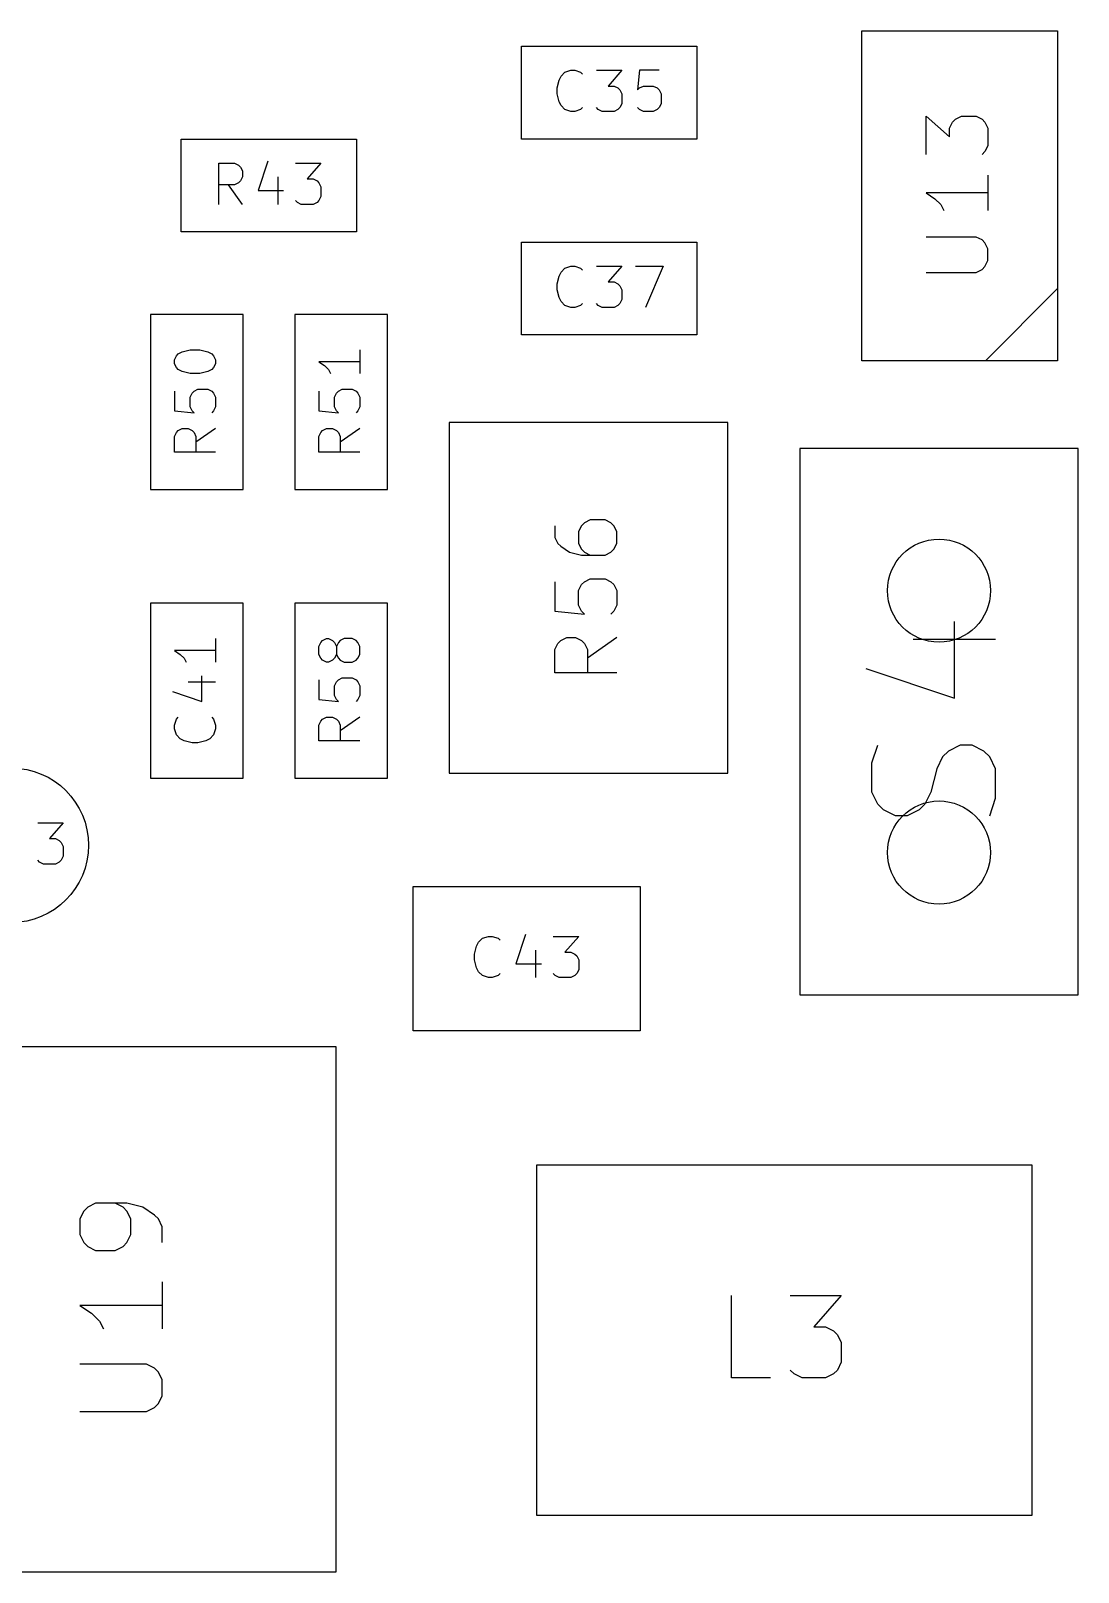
# Model space of a CAD drawing. Extents: x -4 to 236, y -200 to -70.
# Drawn here: x 206.79 to 216.95, y -127.45 to -112.5 of the extents above; entities that cross this region are included whole.
import ezdxf

# ---------------------------------------------------------------- set-up
doc = ezdxf.new("R2010")
doc.units = 0
doc.layers.add('BLACK', color=7, linetype='CONTINUOUS')

msp = doc.modelspace()

# ---------------------------------------------------------------- linework, layer by layer
at = {"layer": 'BLACK', "linetype": 'CONTINUOUS'}
for p, q in [((214.85, -115.7), (214.85, -112.5)), ((214.85, -112.5), (216.75, -112.5)), ((216.75, -112.5), (216.75, -115.7)), ((211.55, -112.65), (213.25, -112.65)), ((211.55, -113.55), (211.55, -112.65)), ((213.25, -112.65), (213.25, -113.55)), ((211.895238, -113.054396), (211.914286, -112.978205)), ((211.914286, -112.978205), (211.933333, -112.94011)), ((211.933333, -112.94011), (211.971428, -112.902015)), ((211.971428, -112.902015), (212.028571, -112.882967)), ((212.028571, -112.882967), (212.066667, -112.882967)), ((212.066667, -112.882967), (212.123809, -112.902015)), ((212.123809, -112.902015), (212.142857, -112.921062)), ((212.27619, -112.882967), (212.523809, -112.882967)), ((212.523809, -112.882967), (212.390476, -113.035348)), ((212.695238, -112.882967), (212.67619, -113.073443)), ((212.885714, -112.882967), (212.695238, -112.882967)), ((211.895238, -113.111539), (211.895238, -113.054396)), ((211.914286, -113.187729), (211.895238, -113.111539)), ((212.390476, -113.035348), (212.447619, -113.035348)), ((212.447619, -113.035348), (212.485714, -113.054396)), ((212.485714, -113.054396), (212.504762, -113.073443)), ((212.504762, -113.073443), (212.523809, -113.111539)), ((212.523809, -113.111539), (212.523809, -113.206777)), ((212.67619, -113.073443), (212.695238, -113.054396)), ((212.695238, -113.054396), (212.733333, -113.035348)), ((212.733333, -113.035348), (212.828571, -113.035348)), ((212.828571, -113.035348), (212.866666, -113.054396)), ((212.866666, -113.054396), (212.885714, -113.073443)), ((212.885714, -113.073443), (212.904761, -113.111539)), ((212.904761, -113.111539), (212.904761, -113.206777)), ((211.933333, -113.225824), (211.914286, -113.187729)), ((211.971428, -113.26392), (211.933333, -113.225824)), ((212.028571, -113.282967), (211.971428, -113.26392)), ((212.066667, -113.282967), (212.028571, -113.282967)), ((212.123809, -113.26392), (212.066667, -113.282967)), ((212.142857, -113.244872), (212.123809, -113.26392)), ((212.295238, -113.26392), (212.27619, -113.244872)), ((212.333333, -113.282967), (212.295238, -113.26392)), ((212.447619, -113.282967), (212.333333, -113.282967)), ((212.485714, -113.26392), (212.447619, -113.282967)), ((212.504762, -113.244872), (212.485714, -113.26392)), ((212.523809, -113.206777), (212.504762, -113.244872)), ((212.695238, -113.26392), (212.67619, -113.244872)), ((212.733333, -113.282967), (212.695238, -113.26392)), ((212.828571, -113.282967), (212.733333, -113.282967)), ((212.866666, -113.26392), (212.828571, -113.282967)), ((212.885714, -113.244872), (212.866666, -113.26392)), ((212.904761, -113.206777), (212.885714, -113.244872)), ((215.474451, -113.699999), (215.474451, -113.328571)), ((215.474451, -113.328571), (215.703022, -113.528571)), ((215.703022, -113.442856), (215.731594, -113.385714)), ((215.703022, -113.528571), (215.703022, -113.442856)), ((215.731594, -113.385714), (215.760165, -113.357142)), ((215.760165, -113.357142), (215.817308, -113.328571)), ((215.817308, -113.328571), (215.960165, -113.328571)), ((215.960165, -113.328571), (216.017308, -113.357142)), ((216.017308, -113.357142), (216.04588, -113.385714)), ((216.04588, -113.385714), (216.074451, -113.442856)), ((216.074451, -113.442856), (216.074451, -113.614285)), ((208.25, -113.55), (209.95, -113.55)), ((208.25, -114.45), (208.25, -113.55)), ((209.95, -113.55), (209.95, -114.45)), ((213.25, -113.55), (211.55, -113.55)), ((216.074451, -113.614285), (216.04588, -113.671428)), ((209.090476, -113.76392), (208.995238, -114.049634)), ((216.04588, -113.671428), (216.017308, -113.699999)), ((208.614286, -114.182967), (208.614286, -113.782967)), ((208.614286, -113.782967), (208.766667, -113.782967)), ((208.766667, -113.782967), (208.804762, -113.802015)), ((208.804762, -113.802015), (208.823809, -113.821062)), ((208.823809, -113.821062), (208.842857, -113.859158)), ((208.842857, -113.9163), (208.823809, -113.954396)), ((208.842857, -113.859158), (208.842857, -113.9163)), ((209.185714, -113.9163), (209.185714, -114.182967)), ((209.357142, -113.782967), (209.604761, -113.782967)), ((209.604761, -113.782967), (209.471428, -113.935348)), ((216.074451, -113.9), (216.074451, -114.242857)), ((208.766667, -113.992491), (208.614286, -113.992491)), ((208.842857, -114.182967), (208.709524, -113.992491)), ((208.804762, -113.973443), (208.766667, -113.992491)), ((208.823809, -113.954396), (208.804762, -113.973443)), ((208.995238, -114.049634), (209.242857, -114.049634)), ((209.471428, -113.935348), (209.528571, -113.935348)), ((209.528571, -113.935348), (209.566666, -113.954396)), ((209.566666, -113.954396), (209.585714, -113.973443)), ((209.585714, -113.973443), (209.604761, -114.011539)), ((209.604761, -114.011539), (209.604761, -114.106777)), ((209.37619, -114.16392), (209.357142, -114.144872)), ((209.414285, -114.182967), (209.37619, -114.16392)), ((209.528571, -114.182967), (209.414285, -114.182967)), ((209.566666, -114.16392), (209.528571, -114.182967)), ((209.585714, -114.144872), (209.566666, -114.16392)), ((209.604761, -114.106777), (209.585714, -114.144872)), ((216.074451, -114.071428), (215.474451, -114.071428)), ((215.474451, -114.071428), (215.560165, -114.128571)), ((215.560165, -114.128571), (215.617308, -114.185714)), ((215.617308, -114.185714), (215.64588, -114.242857)), ((209.95, -114.45), (208.25, -114.45)), ((215.960165, -114.499999), (215.474451, -114.499999)), ((216.017308, -114.528571), (215.960165, -114.499999)), ((211.55, -114.55), (213.25, -114.55)), ((211.55, -115.45), (211.55, -114.55)), ((213.25, -114.55), (213.25, -115.45)), ((216.04588, -114.557142), (216.017308, -114.528571)), ((216.074451, -114.614285), (216.04588, -114.557142)), ((216.074451, -114.728571), (216.074451, -114.614285)), ((211.933333, -114.84011), (211.971428, -114.802015)), ((211.971428, -114.802015), (212.028571, -114.782967)), ((212.028571, -114.782967), (212.066667, -114.782967)), ((212.066667, -114.782967), (212.123809, -114.802015)), ((212.123809, -114.802015), (212.142857, -114.821062)), ((212.27619, -114.782967), (212.523809, -114.782967)), ((212.523809, -114.782967), (212.390476, -114.935348)), ((212.657142, -114.782967), (212.923809, -114.782967)), ((212.923809, -114.782967), (212.75238, -115.182967)), ((215.960165, -114.842856), (216.017308, -114.814285)), ((216.017308, -114.814285), (216.04588, -114.785714)), ((216.04588, -114.785714), (216.074451, -114.728571)), ((211.895238, -114.954396), (211.914286, -114.878205)), ((211.895238, -115.011539), (211.895238, -114.954396)), ((211.914286, -114.878205), (211.933333, -114.84011)), ((212.390476, -114.935348), (212.447619, -114.935348)), ((212.447619, -114.935348), (212.485714, -114.954396)), ((212.485714, -114.954396), (212.504762, -114.973443)), ((215.474451, -114.842856), (215.960165, -114.842856)), ((211.914286, -115.087729), (211.895238, -115.011539)), ((211.933333, -115.125824), (211.914286, -115.087729)), ((212.504762, -114.973443), (212.523809, -115.011539)), ((212.523809, -115.106777), (212.504762, -115.144872)), ((212.523809, -115.011539), (212.523809, -115.106777)), ((216.05, -115.7), (216.75, -115)), ((208.85, -115.25), (207.95, -115.25)), ((207.95, -115.25), (207.95, -116.95)), ((208.85, -116.95), (208.85, -115.25)), ((210.25, -115.25), (209.35, -115.25)), ((209.35, -115.25), (209.35, -116.95)), ((210.25, -116.95), (210.25, -115.25)), ((211.971428, -115.16392), (211.933333, -115.125824)), ((212.028571, -115.182967), (211.971428, -115.16392)), ((212.066667, -115.182967), (212.028571, -115.182967)), ((212.123809, -115.16392), (212.066667, -115.182967)), ((212.142857, -115.144872), (212.123809, -115.16392)), ((212.295238, -115.16392), (212.27619, -115.144872)), ((212.333333, -115.182967), (212.295238, -115.16392)), ((212.447619, -115.182967), (212.333333, -115.182967)), ((212.485714, -115.16392), (212.447619, -115.182967)), ((212.504762, -115.144872), (212.485714, -115.16392)), ((213.25, -115.45), (211.55, -115.45)), ((208.182967, -115.690476), (208.202015, -115.65238)), ((208.182967, -115.728571), (208.182967, -115.690476)), ((208.202015, -115.65238), (208.221062, -115.633333)), ((208.221062, -115.633333), (208.259158, -115.614285)), ((208.259158, -115.614285), (208.335348, -115.595238)), ((208.335348, -115.595238), (208.430586, -115.595238)), ((208.430586, -115.595238), (208.506777, -115.614285)), ((208.506777, -115.614285), (208.544872, -115.633333)), ((208.544872, -115.633333), (208.56392, -115.65238)), ((208.56392, -115.65238), (208.582967, -115.690476)), ((208.582967, -115.690476), (208.582967, -115.728571)), ((209.982967, -115.709523), (209.582967, -115.709523)), ((209.582967, -115.709523), (209.64011, -115.747619)), ((209.982967, -115.595238), (209.982967, -115.823809)), ((216.75, -115.7), (214.85, -115.7)), ((208.202015, -115.766666), (208.182967, -115.728571)), ((208.221062, -115.785714), (208.202015, -115.766666)), ((208.259158, -115.804761), (208.221062, -115.785714)), ((208.335348, -115.823809), (208.259158, -115.804761)), ((208.430586, -115.823809), (208.335348, -115.823809)), ((208.506777, -115.804761), (208.430586, -115.823809)), ((208.544872, -115.785714), (208.506777, -115.804761)), ((208.56392, -115.766666), (208.544872, -115.785714)), ((208.582967, -115.728571), (208.56392, -115.766666)), ((209.64011, -115.747619), (209.678205, -115.785714)), ((209.678205, -115.785714), (209.697253, -115.823809)), ((208.182967, -115.995237), (208.182967, -116.185713)), ((208.354396, -116.014285), (208.373443, -115.995237)), ((208.373443, -115.995237), (208.411539, -115.97619)), ((208.411539, -115.97619), (208.506777, -115.97619)), ((208.506777, -115.97619), (208.544872, -115.995237)), ((208.544872, -115.995237), (208.56392, -116.014285)), ((209.582967, -115.995237), (209.582967, -116.185713)), ((209.754396, -116.014285), (209.773443, -115.995237)), ((209.773443, -115.995237), (209.811539, -115.97619)), ((209.811539, -115.97619), (209.906777, -115.97619)), ((209.906777, -115.97619), (209.944872, -115.995237)), ((209.944872, -115.995237), (209.96392, -116.014285)), ((208.335348, -116.05238), (208.354396, -116.014285)), ((208.335348, -116.147618), (208.335348, -116.05238)), ((208.354396, -116.185713), (208.335348, -116.147618)), ((208.56392, -116.014285), (208.582967, -116.05238)), ((208.582967, -116.147618), (208.56392, -116.185713)), ((208.582967, -116.05238), (208.582967, -116.147618)), ((209.735348, -116.05238), (209.754396, -116.014285)), ((209.735348, -116.147618), (209.735348, -116.05238)), ((209.754396, -116.185713), (209.735348, -116.147618)), ((209.96392, -116.014285), (209.982967, -116.05238)), ((209.982967, -116.147618), (209.96392, -116.185713)), ((209.982967, -116.05238), (209.982967, -116.147618)), ((208.182967, -116.185713), (208.373443, -116.204761)), ((208.373443, -116.204761), (208.354396, -116.185713)), ((208.56392, -116.185713), (208.544872, -116.204761)), ((209.582967, -116.185713), (209.773443, -116.204761)), ((209.773443, -116.204761), (209.754396, -116.185713)), ((209.96392, -116.185713), (209.944872, -116.204761)), ((213.55, -116.3), (210.85, -116.3)), ((210.85, -116.3), (210.85, -119.7)), ((213.55, -119.7), (213.55, -116.3)), ((208.182967, -116.433332), (208.202015, -116.395237)), ((208.182967, -116.585713), (208.182967, -116.433332)), ((208.202015, -116.395237), (208.221062, -116.37619)), ((208.221062, -116.37619), (208.259158, -116.357142)), ((208.259158, -116.357142), (208.3163, -116.357142)), ((208.3163, -116.357142), (208.354396, -116.37619)), ((208.354396, -116.37619), (208.373443, -116.395237)), ((208.373443, -116.395237), (208.392491, -116.433332)), ((208.582967, -116.357142), (208.392491, -116.490475)), ((208.392491, -116.433332), (208.392491, -116.585713)), ((209.582967, -116.433332), (209.602015, -116.395237)), ((209.582967, -116.585713), (209.582967, -116.433332)), ((209.602015, -116.395237), (209.621062, -116.37619)), ((209.621062, -116.37619), (209.659158, -116.357142)), ((209.659158, -116.357142), (209.7163, -116.357142)), ((209.7163, -116.357142), (209.754396, -116.37619)), ((209.754396, -116.37619), (209.773443, -116.395237)), ((209.773443, -116.395237), (209.792491, -116.433332)), ((209.982967, -116.357142), (209.792491, -116.490475)), ((209.792491, -116.433332), (209.792491, -116.585713)), ((208.582967, -116.585713), (208.182967, -116.585713)), ((209.982967, -116.585713), (209.582967, -116.585713)), ((216.95, -116.55), (214.25, -116.55)), ((214.25, -116.55), (214.25, -121.85)), ((216.95, -121.85), (216.95, -116.55)), ((207.95, -116.95), (208.85, -116.95)), ((209.35, -116.95), (210.25, -116.95)), ((211.874451, -117.3), (211.874451, -117.414285)), ((212.131594, -117.3), (212.103022, -117.357142)), ((212.103022, -117.357142), (212.103022, -117.471428)), ((212.160165, -117.271428), (212.131594, -117.3)), ((212.217308, -117.242857), (212.160165, -117.271428)), ((212.360165, -117.242857), (212.217308, -117.242857)), ((212.417308, -117.271428), (212.360165, -117.242857)), ((212.44588, -117.3), (212.417308, -117.271428)), ((212.474451, -117.357142), (212.44588, -117.3)), ((212.474451, -117.471428), (212.474451, -117.357142)), ((211.874451, -117.414285), (211.903022, -117.471428)), ((211.903022, -117.471428), (211.931594, -117.5)), ((211.931594, -117.5), (212.017308, -117.557142)), ((212.103022, -117.471428), (212.131594, -117.528571)), ((212.44588, -117.528571), (212.474451, -117.471428)), ((212.017308, -117.557142), (212.131594, -117.585714)), ((212.131594, -117.528571), (212.160165, -117.557142)), ((212.131594, -117.585714), (212.360165, -117.585714)), ((212.160165, -117.557142), (212.217308, -117.585714)), ((212.360165, -117.585714), (212.417308, -117.557142)), ((212.417308, -117.557142), (212.44588, -117.528571)), ((211.874451, -117.842857), (211.874451, -118.128571)), ((212.103022, -117.928571), (212.131594, -117.871429)), ((212.103022, -118.071429), (212.103022, -117.928571)), ((212.131594, -117.871429), (212.160165, -117.842857)), ((212.160165, -117.842857), (212.217308, -117.814286)), ((212.217308, -117.814286), (212.360165, -117.814286)), ((212.360165, -117.814286), (212.417308, -117.842857)), ((212.417308, -117.842857), (212.44588, -117.871429)), ((212.44588, -117.871429), (212.474451, -117.928571)), ((212.474451, -117.928571), (212.474451, -118.071429)), ((208.85, -118.05), (207.95, -118.05)), ((207.95, -118.05), (207.95, -119.75)), ((208.85, -119.75), (208.85, -118.05)), ((210.25, -118.05), (209.35, -118.05)), ((209.35, -118.05), (209.35, -119.75)), ((210.25, -119.75), (210.25, -118.05)), ((212.131594, -118.128571), (212.103022, -118.071429)), ((212.474451, -118.071429), (212.44588, -118.128571)), ((211.874451, -118.128571), (212.160165, -118.157143)), ((212.160165, -118.157143), (212.131594, -118.128571)), ((212.44588, -118.128571), (212.417308, -118.157143)), ((215.748902, -118.971428), (215.748902, -118.228571)), ((208.582967, -118.395238), (208.582967, -118.623809)), ((209.621062, -118.414285), (209.659158, -118.395238)), ((209.659158, -118.395238), (209.678205, -118.395238)), ((209.678205, -118.395238), (209.7163, -118.414285)), ((209.830586, -118.395238), (209.792491, -118.414285)), ((209.906777, -118.395238), (209.830586, -118.395238)), ((209.944872, -118.414285), (209.906777, -118.395238)), ((211.931594, -118.414286), (211.988737, -118.385714)), ((211.988737, -118.385714), (212.074451, -118.385714)), ((212.074451, -118.385714), (212.131594, -118.414286)), ((212.474451, -118.385714), (212.188737, -118.585714)), ((215.348902, -118.4), (216.148902, -118.4)), ((208.582967, -118.509523), (208.182967, -118.509523)), ((208.182967, -118.509523), (208.24011, -118.547619)), ((208.24011, -118.547619), (208.278205, -118.585714)), ((209.582967, -118.471428), (209.602015, -118.433333)), ((209.582967, -118.547619), (209.582967, -118.471428)), ((209.602015, -118.585714), (209.582967, -118.547619)), ((209.602015, -118.433333), (209.621062, -118.414285)), ((209.7163, -118.414285), (209.735348, -118.433333)), ((209.735348, -118.433333), (209.754396, -118.471428)), ((209.754396, -118.547619), (209.735348, -118.585714)), ((209.773443, -118.433333), (209.754396, -118.471428)), ((209.754396, -118.471428), (209.754396, -118.547619)), ((209.754396, -118.547619), (209.773443, -118.585714)), ((209.792491, -118.414285), (209.773443, -118.433333)), ((209.96392, -118.433333), (209.944872, -118.414285)), ((209.982967, -118.471428), (209.96392, -118.433333)), ((209.96392, -118.585714), (209.982967, -118.547619)), ((209.982967, -118.547619), (209.982967, -118.471428)), ((211.874451, -118.5), (211.903022, -118.442857)), ((211.874451, -118.728571), (211.874451, -118.5)), ((211.903022, -118.442857), (211.931594, -118.414286)), ((212.131594, -118.414286), (212.160165, -118.442857)), ((212.160165, -118.442857), (212.188737, -118.5)), ((212.188737, -118.5), (212.188737, -118.728571)), ((208.278205, -118.585714), (208.297253, -118.623809)), ((209.621062, -118.604761), (209.602015, -118.585714)), ((209.659158, -118.623809), (209.621062, -118.604761)), ((209.678205, -118.623809), (209.659158, -118.623809)), ((209.7163, -118.604761), (209.678205, -118.623809)), ((209.735348, -118.585714), (209.7163, -118.604761)), ((209.773443, -118.585714), (209.792491, -118.604761)), ((209.792491, -118.604761), (209.830586, -118.623809)), ((209.830586, -118.623809), (209.906777, -118.623809)), ((209.906777, -118.623809), (209.944872, -118.604761)), ((209.944872, -118.604761), (209.96392, -118.585714)), ((214.89176, -118.685714), (215.748902, -118.971428)), ((208.3163, -118.814285), (208.582967, -118.814285)), ((208.449634, -119.004761), (208.449634, -118.757142)), ((209.582967, -118.795237), (209.582967, -118.985713)), ((209.735348, -118.85238), (209.754396, -118.814285)), ((209.735348, -118.947618), (209.735348, -118.85238)), ((209.754396, -118.814285), (209.773443, -118.795237)), ((209.773443, -118.795237), (209.811539, -118.77619)), ((209.811539, -118.77619), (209.906777, -118.77619)), ((209.906777, -118.77619), (209.944872, -118.795237)), ((209.944872, -118.795237), (209.96392, -118.814285)), ((209.96392, -118.814285), (209.982967, -118.85238)), ((209.982967, -118.85238), (209.982967, -118.947618)), ((212.474451, -118.728571), (211.874451, -118.728571)), ((208.16392, -118.909523), (208.449634, -119.004761)), ((209.582967, -118.985713), (209.773443, -119.004761)), ((209.754396, -118.985713), (209.735348, -118.947618)), ((209.773443, -119.004761), (209.754396, -118.985713)), ((209.96392, -118.985713), (209.944872, -119.004761)), ((209.982967, -118.947618), (209.96392, -118.985713)), ((208.182967, -119.233332), (208.202015, -119.17619)), ((208.182967, -119.271428), (208.182967, -119.233332)), ((208.202015, -119.328571), (208.182967, -119.271428)), ((208.202015, -119.17619), (208.221062, -119.157142)), ((208.544872, -119.157142), (208.56392, -119.17619)), ((208.56392, -119.17619), (208.582967, -119.233332)), ((208.582967, -119.271428), (208.56392, -119.328571)), ((208.582967, -119.233332), (208.582967, -119.271428)), ((209.582967, -119.233332), (209.602015, -119.195237)), ((209.582967, -119.385713), (209.582967, -119.233332)), ((209.602015, -119.195237), (209.621062, -119.17619)), ((209.621062, -119.17619), (209.659158, -119.157142)), ((209.659158, -119.157142), (209.7163, -119.157142)), ((209.7163, -119.157142), (209.754396, -119.17619)), ((209.754396, -119.17619), (209.773443, -119.195237)), ((209.773443, -119.195237), (209.792491, -119.233332)), ((209.982967, -119.157142), (209.792491, -119.290475)), ((209.792491, -119.233332), (209.792491, -119.385713)), ((208.24011, -119.366666), (208.202015, -119.328571)), ((208.278205, -119.385713), (208.24011, -119.366666)), ((208.354396, -119.404761), (208.278205, -119.385713)), ((208.411539, -119.404761), (208.354396, -119.404761)), ((208.487729, -119.385713), (208.411539, -119.404761)), ((208.525824, -119.366666), (208.487729, -119.385713)), ((208.56392, -119.328571), (208.525824, -119.366666)), ((209.982967, -119.385713), (209.582967, -119.385713)), ((214.948902, -119.599999), (215.006045, -119.428571)), ((215.806045, -119.428571), (215.69176, -119.485714)), ((215.920331, -119.428571), (215.806045, -119.428571)), ((216.034617, -119.485714), (215.920331, -119.428571)), ((214.948902, -119.885714), (214.948902, -119.599999)), ((215.634617, -119.542857), (215.577474, -119.657142)), ((215.69176, -119.485714), (215.634617, -119.542857)), ((216.09176, -119.542857), (216.034617, -119.485714)), ((216.148902, -119.657142), (216.09176, -119.542857)), ((210.85, -119.7), (213.55, -119.7)), ((215.577474, -119.657142), (215.520331, -119.885714)), ((216.148902, -119.942857), (216.148902, -119.657142)), ((207.95, -119.75), (208.85, -119.75)), ((209.35, -119.75), (210.25, -119.75)), ((215.006045, -119.999999), (214.948902, -119.885714)), ((215.520331, -119.885714), (215.463188, -119.999999)), ((215.063188, -120.057142), (215.006045, -119.999999)), ((215.463188, -119.999999), (215.406045, -120.057142)), ((216.09176, -120.114285), (216.148902, -119.942857)), ((206.857142, -120.182967), (207.104761, -120.182967)), ((207.104761, -120.182967), (206.971428, -120.335348)), ((215.177474, -120.114285), (215.063188, -120.057142)), ((215.29176, -120.114285), (215.177474, -120.114285)), ((215.406045, -120.057142), (215.29176, -120.114285)), ((206.971428, -120.335348), (207.028571, -120.335348)), ((207.028571, -120.335348), (207.066666, -120.354396)), ((207.066666, -120.354396), (207.085714, -120.373443)), ((207.085714, -120.373443), (207.104761, -120.411539)), ((207.104761, -120.411539), (207.104761, -120.506777)), ((206.87619, -120.56392), (206.857142, -120.544872)), ((206.914285, -120.582967), (206.87619, -120.56392)), ((207.028571, -120.582967), (206.914285, -120.582967)), ((207.066666, -120.56392), (207.028571, -120.582967)), ((207.085714, -120.544872), (207.066666, -120.56392)), ((207.104761, -120.506777), (207.085714, -120.544872)), ((210.5, -120.8), (212.7, -120.8)), ((210.5, -122.2), (210.5, -120.8)), ((212.7, -120.8), (212.7, -122.2)), ((211.095238, -121.454396), (211.114286, -121.378205)), ((211.114286, -121.378205), (211.133333, -121.34011)), ((211.133333, -121.34011), (211.171428, -121.302015)), ((211.171428, -121.302015), (211.228571, -121.282967)), ((211.228571, -121.282967), (211.266667, -121.282967)), ((211.266667, -121.282967), (211.323809, -121.302015)), ((211.323809, -121.302015), (211.342857, -121.321062)), ((211.590476, -121.26392), (211.495238, -121.549634)), ((211.857142, -121.282967), (212.104761, -121.282967)), ((212.104761, -121.282967), (211.971428, -121.435348)), ((211.095238, -121.511539), (211.095238, -121.454396)), ((211.114286, -121.587729), (211.095238, -121.511539)), ((211.685714, -121.4163), (211.685714, -121.682967)), ((211.971428, -121.435348), (212.028571, -121.435348)), ((212.028571, -121.435348), (212.066666, -121.454396)), ((212.066666, -121.454396), (212.085714, -121.473443)), ((212.085714, -121.473443), (212.104761, -121.511539)), ((212.104761, -121.511539), (212.104761, -121.606777)), ((211.133333, -121.625824), (211.114286, -121.587729)), ((211.171428, -121.66392), (211.133333, -121.625824)), ((211.228571, -121.682967), (211.171428, -121.66392)), ((211.266667, -121.682967), (211.228571, -121.682967)), ((211.323809, -121.66392), (211.266667, -121.682967)), ((211.342857, -121.644872), (211.323809, -121.66392)), ((211.495238, -121.549634), (211.742857, -121.549634)), ((211.87619, -121.66392), (211.857142, -121.644872)), ((211.914285, -121.682967), (211.87619, -121.66392)), ((212.028571, -121.682967), (211.914285, -121.682967)), ((212.066666, -121.66392), (212.028571, -121.682967)), ((212.085714, -121.644872), (212.066666, -121.66392)), ((212.104761, -121.606777), (212.085714, -121.644872)), ((214.25, -121.85), (216.95, -121.85)), ((212.7, -122.2), (210.5, -122.2)), ((205.65, -122.35), (209.75, -122.35)), ((209.75, -122.35), (209.75, -127.45)), ((211.7, -123.5), (216.5, -123.5)), ((211.7, -126.9), (211.7, -123.5)), ((216.5, -123.5), (216.5, -126.9)), ((207.342125, -123.909523), (207.30403, -123.947618)), ((207.418316, -123.871428), (207.342125, -123.909523)), ((207.723078, -123.871428), (207.418316, -123.871428)), ((207.684982, -123.909523), (207.608792, -123.871428)), ((207.723078, -123.947618), (207.684982, -123.909523)), ((207.875459, -123.909523), (207.723078, -123.871428)), ((207.989744, -123.985713), (207.875459, -123.909523)), ((207.30403, -123.947618), (207.265935, -124.023809)), ((207.265935, -124.023809), (207.265935, -124.17619)), ((207.761173, -124.023809), (207.723078, -123.947618)), ((207.761173, -124.17619), (207.761173, -124.023809)), ((208.02784, -124.023809), (207.989744, -123.985713)), ((208.065935, -124.099999), (208.02784, -124.023809)), ((207.265935, -124.17619), (207.30403, -124.25238)), ((207.723078, -124.25238), (207.761173, -124.17619)), ((208.065935, -124.25238), (208.065935, -124.099999)), ((207.30403, -124.25238), (207.342125, -124.290475)), ((207.342125, -124.290475), (207.418316, -124.328571)), ((207.418316, -124.328571), (207.608792, -124.328571)), ((207.608792, -124.328571), (207.684982, -124.290475)), ((207.684982, -124.290475), (207.723078, -124.25238)), ((208.065935, -124.633333), (208.065935, -125.090476)), ((213.585714, -125.565935), (213.585714, -124.765935)), ((214.157142, -124.765935), (214.65238, -124.765935)), ((214.65238, -124.765935), (214.385714, -125.070697)), ((208.065935, -124.861904), (207.265935, -124.861904)), ((207.265935, -124.861904), (207.38022, -124.938095)), ((207.38022, -124.938095), (207.456411, -125.014285)), ((207.456411, -125.014285), (207.494506, -125.090476)), ((214.385714, -125.070697), (214.499999, -125.070697)), ((214.499999, -125.070697), (214.57619, -125.108792)), ((214.57619, -125.108792), (214.614285, -125.146887)), ((214.614285, -125.146887), (214.65238, -125.223078)), ((214.65238, -125.223078), (214.65238, -125.413554)), ((214.65238, -125.413554), (214.614285, -125.489744)), ((207.913554, -125.433332), (207.265935, -125.433332)), ((207.989744, -125.471428), (207.913554, -125.433332)), ((208.02784, -125.509523), (207.989744, -125.471428)), ((208.065935, -125.585713), (208.02784, -125.509523)), ((213.966666, -125.565935), (213.585714, -125.565935)), ((214.195237, -125.52784), (214.157142, -125.489744)), ((214.271428, -125.565935), (214.195237, -125.52784)), ((214.499999, -125.565935), (214.271428, -125.565935)), ((214.57619, -125.52784), (214.499999, -125.565935)), ((214.614285, -125.489744), (214.57619, -125.52784)), ((208.065935, -125.738094), (208.065935, -125.585713)), ((207.913554, -125.890475), (207.989744, -125.85238)), ((207.989744, -125.85238), (208.02784, -125.814285)), ((208.02784, -125.814285), (208.065935, -125.738094)), ((207.265935, -125.890475), (207.913554, -125.890475)), ((216.5, -126.9), (211.7, -126.9)), ((209.75, -127.45), (205.65, -127.45))]:
    msp.add_line(p, q, dxfattribs=at)
at = {"layer": 'BLACK'}
for centre, radius in [((215.6, -117.93), 0.5), ((206.6, -120.4), 0.75), ((215.6, -120.47), 0.5)]:
    msp.add_circle(centre, radius, dxfattribs=at)

doc.saveas('drawing.dxf')
